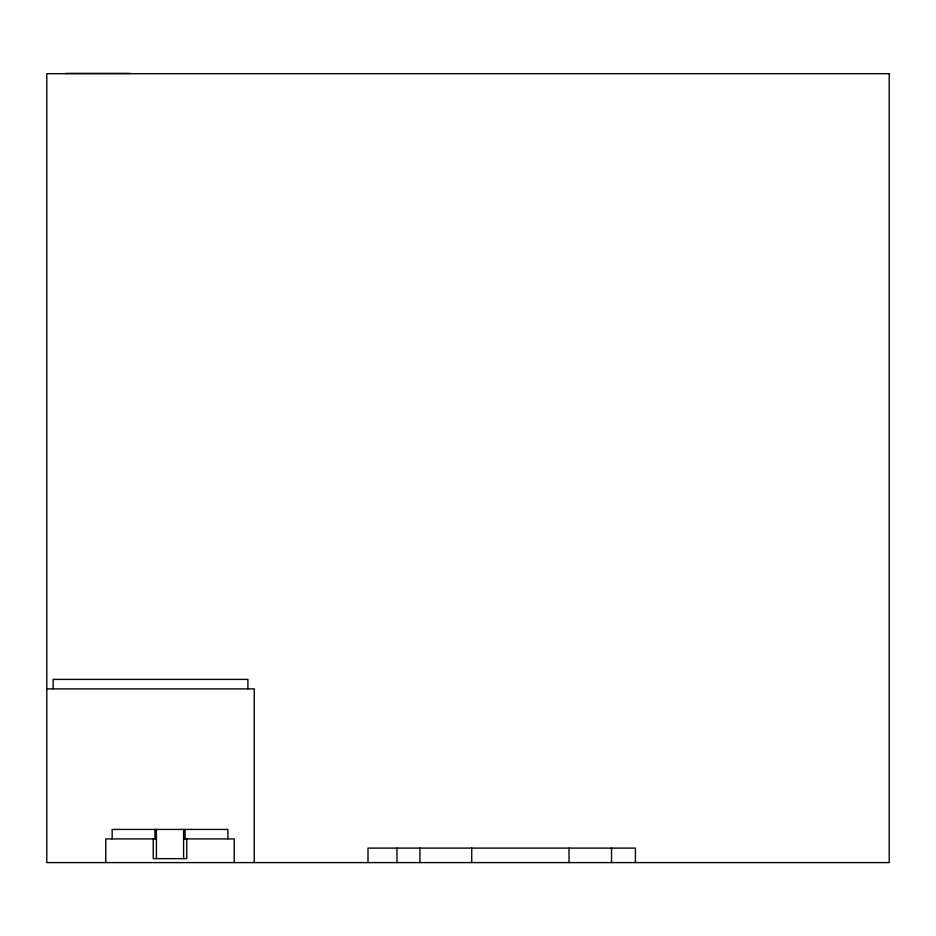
<?xml version="1.0" encoding="UTF-8"?>
<svg xmlns="http://www.w3.org/2000/svg" width="936" height="936" viewBox="0 0 936 936"><rect width="100%" height="100%" fill="white"/><g stroke="black" fill="none" stroke-linecap="round" stroke-linejoin="round"><path stroke-width="1.4" d="M65.742 73.406L130.221 73.406M46.8 688.873L254.218 688.873L254.218 862.594M155.657 838.902L105.78 838.902L105.78 862.594M184.357 838.902L234.234 838.902L234.234 862.594M635.427 862.594L635.427 848.11L368 848.11L368 862.594M611.536 848.11L611.536 862.594M569.029 848.11L569.029 862.594M471.732 848.11L471.732 862.594M419.913 848.11L419.913 862.594M396.958 848.11L396.958 862.594M247.9 688.873L247.9 679.396L53.118 679.396L53.118 688.873M227.857 838.902L227.857 829.425L112.156 829.425L112.156 838.902M186.767 838.902L186.767 858.64L153.235 858.64L153.235 838.902M185.047 829.425L185.047 838.902M183.608 829.425L183.608 858.64M156.406 829.425L156.406 858.64M154.966 829.425L154.966 838.902M889.2 73.675L46.8 73.675L46.8 862.594L889.2 862.594L889.2 73.675"/></g></svg>
